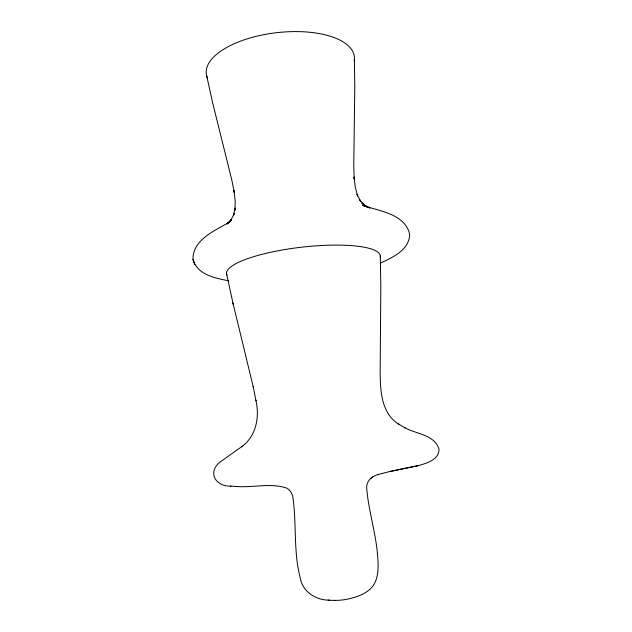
<?xml version="1.0" encoding="UTF-8"?>
<svg xmlns="http://www.w3.org/2000/svg" width="632" height="632" viewBox="0 0 632 632"><rect width="100%" height="100%" fill="white"/><g stroke="black" fill="none" stroke-linecap="round" stroke-linejoin="round"><path stroke-width="0.95" d="M228.776 280.805C215.291 278.206 196.994 274.715 192.973 259.302C192.713 238.959 216.484 230.135 230.617 221.342L226.904 223.744L231.636 219.897L227.362 223.902M377.968 474.545C371.932 476.188 366.355 481.063 366.671 487.778C368.361 509.882 375.376 531.259 377.415 553.363L377.438 553.695M227.481 223.76L231.178 219.478L230.024 221.603L234.464 213.411L233.35 215.457L235.302 208.062L234.899 210.006L235.222 201.166L234.03 190.603L234.29 192.539L231.802 180.017L212.771 103.34L206.743 76.093M370.518 478.487L373.678 476.354M380.369 263.094C392.575 257.532 409.054 250.051 409.718 234.606C405.396 213.735 378.758 211.041 362.452 205.305L369.933 207.983L364.364 205.274L367.074 206.782L361.812 202.975L363.819 204.563L359.221 199.388L360.556 201.063L356.969 194.3L357.68 196.062L355.35 187.53L354.094 176.984L354.204 178.911L353.762 166.169L354.781 87.295L354.418 59.432M389.747 471.535L418.163 465.65C426.403 463.335 438.79 459.978 439.027 449.502C435.187 434.579 415.611 434.073 404.559 427.564L405.096 427.896L398.342 424.001L398.895 424.333C381.151 413.328 380.29 390.505 380.156 371.956L380.82 286.027L380.298 255.66M377.928 474.553L389.881 471.496L418.629 465.539M237.103 486.537L237.458 486.545C253.708 487.651 271.112 482.714 286.865 488.165C289.954 489.887 291.826 492.992 292.735 496.333C296.827 523.296 293.224 551.23 300.208 577.838C302.515 591.781 315.826 600.179 329.193 600.155M328.158 600.108C334.873 600.7 341.675 600.432 348.272 598.986C355.516 597.287 362.871 594.981 368.78 590.28C379.769 581.614 378.497 565.822 377.415 553.363M232.908 302.925L253.337 387.242L253.195 386.547L255.976 400.775L255.857 400.182C259.792 416.875 256.3 436.175 241.685 446.745L242.285 446.271L221.271 461.186C206.909 471.227 214.698 486.656 230.941 486.134M334.628 600.368L335.197 600.392M230.483 486.111L237.458 486.545M192.973 259.302L193.921 261.972M193.969 262.146L194.893 264.776M226.477 273.206L233.232 304.411M226.935 275.125A77.428 17.704 -6.6 0 1 301.29 247.231A77.428 17.704 -6.6 0 1 380.251 257.343M207.691 78.558A74.537 32.738 -6.6 0 1 275.599 32.809A74.537 32.738 -6.6 0 1 354.26 60.751"/></g></svg>
